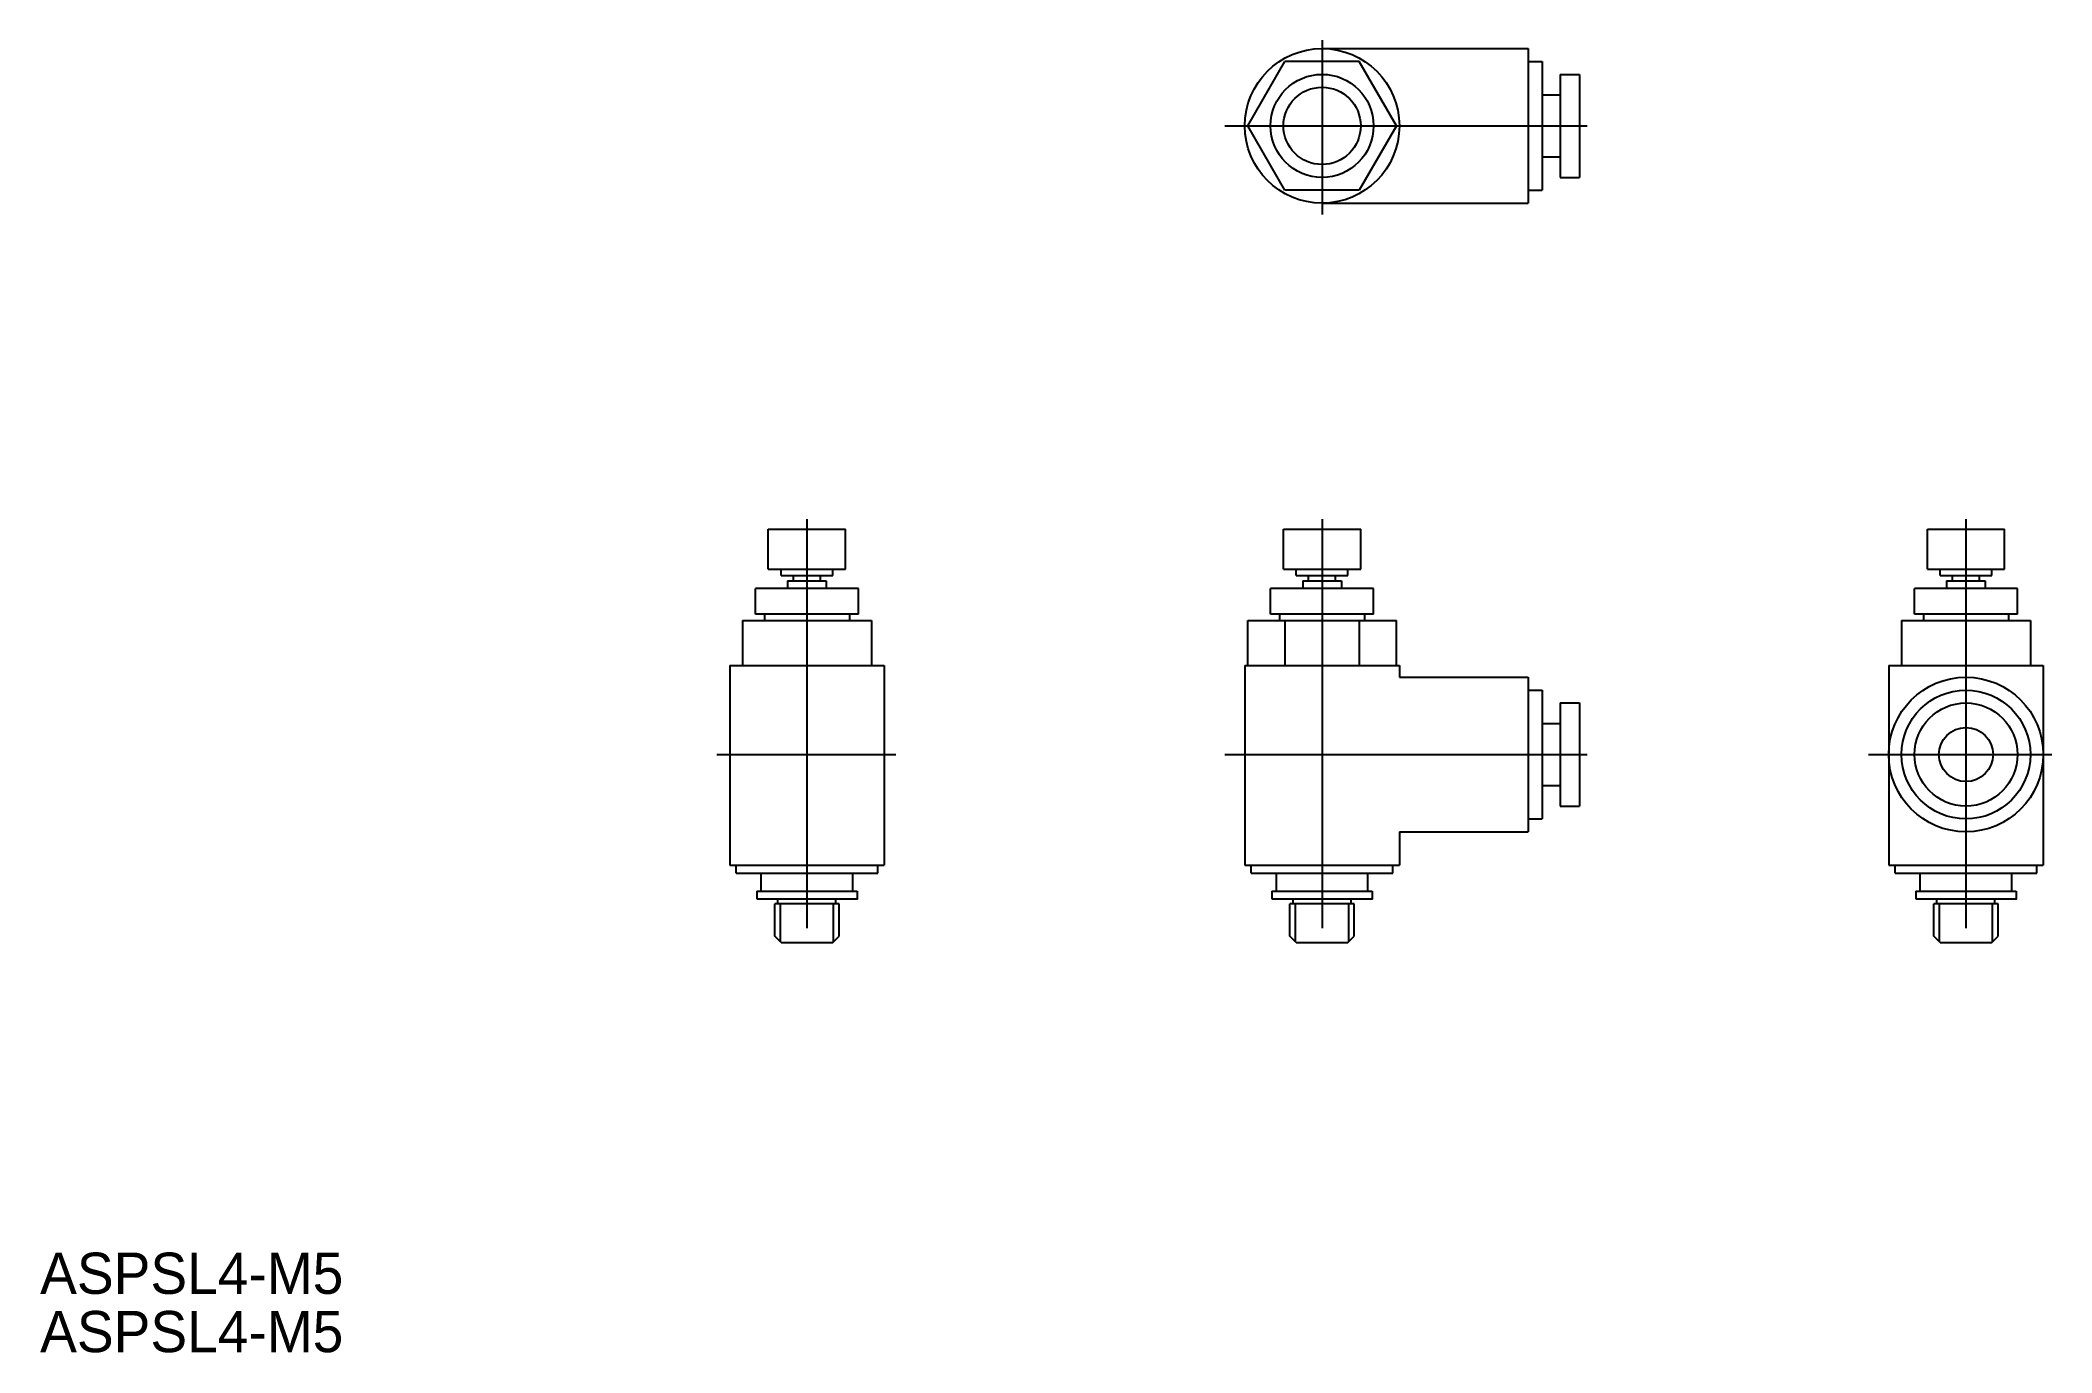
# Model space of a CAD drawing. Extents: x -100 to 57, y -55 to 47.
import ezdxf

# ---------------------------------------------------------------- set-up
doc = ezdxf.new("R2010")
doc.units = 0
doc.linetypes.add('CENTER', pattern=[50.8, 31.75, -6.35, 6.35, -6.35])
doc.layers.get('0').update_dxf_attribs({"linetype": 'CONTINUOUS'})
doc.layers.add('CENTER', color=1, linetype='CENTER')

msp = doc.modelspace()

# ---------------------------------------------------------------- linework, layer by layer
at = {"color": 7, "linetype": 'CONTINUOUS'}
for p, q in [((0, 46), (16, 46)), ((16, 46), (16, 34)), ((-5.773502, 40), (-2.886751, 44.999999)), ((2.886751, 45), (-2.886751, 45)), ((5.773502, 40), (2.886751, 44.999999)), ((16, 45), (17.1, 45)), ((17.1, 45), (17.1, 35)), ((18.5, 44), (20, 44)), ((18.5, 44), (18.5, 36)), ((20, 44), (20, 36)), ((17.1, 42.400002), (18.5, 42.400002)), ((-2.886752, 35), (-5.773503, 39.999999)), ((5.773503, 39.999999), (2.886752, 35)), ((17.1, 37.599998), (18.5, 37.599998)), ((18.5, 36), (20, 36)), ((2.886751, 35), (-2.886751, 35)), ((16, 35), (17.1, 35)), ((0, 34), (16, 34)), ((-43, 5.599999), (-43, 8.7)), ((-43, 8.7), (-37, 8.7)), ((-37, 5.599999), (-37, 8.7)), ((-3, 5.599999), (-3, 8.7)), ((-3, 8.7), (3.000001, 8.7)), ((3.000001, 5.599999), (3.000001, 8.7)), ((47, 5.599999), (47, 8.7)), ((47, 8.7), (53, 8.7)), ((53, 5.599999), (53, 8.7)), ((-43, 5.599999), (-37, 5.599999)), ((-42, 5.099999), (-42, 5.599999)), ((-42, 5.099999), (-38, 5.099999)), ((-41.049999, 4.671524), (-41.049999, 5.099999)), ((-38.950001, 4.671524), (-38.950001, 5.099999)), ((-38, 5.099999), (-38, 5.599999)), ((-3, 5.599999), (3.000001, 5.599999)), ((-2, 5.099999), (-2, 5.599999)), ((-2, 5.099999), (2.000001, 5.099999)), ((-1.049999, 4.671524), (-1.049999, 5.099999)), ((1.05, 4.671524), (1.05, 5.099999)), ((2.000001, 5.099999), (2.000001, 5.599999)), ((47, 5.599999), (53, 5.599999)), ((48, 5.099999), (48, 5.599999)), ((48, 5.099999), (52, 5.099999)), ((48.950001, 4.671524), (48.950001, 5.099999)), ((51.049999, 4.671524), (51.049999, 5.099999)), ((52, 5.099999), (52, 5.599999)), ((-36, 4.1), (-44, 4.1)), ((-44, 2.1), (-44, 4.1)), ((-41.5, 4.671524), (-41.5, 4.1)), ((-41.5, 4.671524), (-38.5, 4.671524)), ((-38.5, 4.671524), (-38.5, 4.1)), ((-36, 2.1), (-36, 4.1)), ((4, 4.1), (-4, 4.1)), ((-4, 2.1), (-4, 4.1)), ((-1.499998, 4.671524), (-1.499998, 4.1)), ((-1.499998, 4.671524), (1.500002, 4.671524)), ((1.500002, 4.671524), (1.500002, 4.1)), ((4, 2.1), (4, 4.1)), ((54, 4.1), (46, 4.1)), ((46, 2.1), (46, 4.1)), ((48.5, 4.671524), (48.5, 4.1)), ((48.5, 4.671524), (51.5, 4.671524)), ((51.5, 4.671524), (51.5, 4.1)), ((54, 2.1), (54, 4.1)), ((-45, 1.6), (-45, -1.9)), ((-45, 1.6), (-35, 1.6)), ((-36, 2.1), (-44, 2.1)), ((-43.299999, 2.1), (-43.299999, 1.6)), ((-40, 1.6), (-40, -1.9)), ((-36.700001, 2.1), (-36.700001, 1.6)), ((-35, 1.6), (-35, -1.9)), ((-5.773502, -1.9), (-5.773502, 1.6)), ((-5.773502, 1.6), (5.773502, 1.6)), ((4, 2.1), (-4, 2.1)), ((-3.3, 2.1), (-3.3, 1.6)), ((-2.886753, 1.6), (-2.886753, -1.9)), ((2.886751, 1.6), (2.886751, -1.9)), ((3.3, 2.1), (3.3, 1.6)), ((5.773502, -1.9), (5.773502, 1.6)), ((45, 1.6), (45, -1.9)), ((45, 1.6), (55, 1.6)), ((54, 2.1), (46, 2.1)), ((46.700001, 2.1), (46.700001, 1.6)), ((50, 1.6), (50, -1.9)), ((53.299999, 2.1), (53.299999, 1.6)), ((55, 1.6), (55, -1.9)), ((-46, -1.9), (-34, -1.9)), ((-46, -1.9), (-46, -17.4)), ((-34, -1.9), (-34, -17.4)), ((-6, -1.9), (6, -1.9)), ((-6, -1.9), (-6, -17.4)), ((6, -1.9), (6, -2.8)), ((6, -2.8), (16, -2.8)), ((16, -2.8), (16, -14.799999)), ((44, -1.9), (56, -1.9)), ((44, -1.9), (44, -17.4)), ((56, -1.9), (56, -17.4)), ((16, -3.8), (17.1, -3.8)), ((17.1, -3.8), (17.1, -13.799999)), ((18.5, -4.8), (20, -4.8)), ((18.5, -4.8), (18.5, -12.799999)), ((20, -4.8), (20, -12.799999)), ((17.1, -6.4), (18.5, -6.4)), ((17.1, -11.2), (18.5, -11.2)), ((16, -13.799999), (17.1, -13.799999)), ((18.5, -12.799999), (20, -12.799999)), ((6, -14.799999), (6, -17.4)), ((6, -14.799999), (16, -14.799999)), ((-46, -17.4), (-34, -17.4)), ((-45.5, -18), (-45.5, -17.4)), ((-45.5, -18), (-34.5, -18)), ((-43.549999, -19.4), (-43.549999, -18)), ((-36.450001, -19.4), (-36.450001, -18)), ((-34.5, -18), (-34.5, -17.4)), ((-6, -17.4), (6, -17.4)), ((-5.5, -18), (-5.5, -17.4)), ((-5.5, -18), (5.500001, -18)), ((-3.549999, -19.4), (-3.549999, -18)), ((3.55, -19.4), (3.55, -18)), ((5.500001, -18), (5.500001, -17.4)), ((44, -17.4), (56, -17.4)), ((44.5, -18), (44.5, -17.4)), ((44.5, -18), (55.5, -18)), ((46.450001, -19.4), (46.450001, -18)), ((53.549999, -19.4), (53.549999, -18)), ((55.5, -18), (55.5, -17.4)), ((-43.900002, -19.4), (-43.900002, -20)), ((-43.900002, -19.4), (-36.099998, -19.4)), ((-43.900002, -20), (-36.099998, -20)), ((-42.25, -20.4), (-42.25, -20)), ((-37.75, -20.4), (-37.75, -20)), ((-36.099998, -19.4), (-36.099998, -20)), ((-3.9, -19.4), (-3.9, -20)), ((-3.9, -19.4), (3.9, -19.4)), ((-3.9, -20), (3.9, -20)), ((-2.25, -20.4), (-2.25, -20)), ((2.25, -20.4), (2.25, -20)), ((3.9, -19.4), (3.9, -20)), ((46.099998, -19.4), (46.099998, -20)), ((46.099998, -19.4), (53.900002, -19.4)), ((46.099998, -20), (53.900002, -20)), ((47.75, -20.4), (47.75, -20)), ((52.25, -20.4), (52.25, -20)), ((53.900002, -19.4), (53.900002, -20)), ((-37.5, -20.4), (-42.5, -20.4)), ((-42.5, -22.9), (-42.5, -20.4)), ((-37.5, -22.9), (-37.5, -20.4)), ((2.499998, -20.4), (-2.500002, -20.4)), ((-2.5, -22.9), (-2.5, -20.4)), ((2.5, -22.9), (2.5, -20.4)), ((52.5, -20.4), (47.5, -20.4)), ((47.5, -22.9), (47.5, -20.4)), ((52.5, -22.9), (52.5, -20.4)), ((-42.000001, -23.399999), (-42.500002, -22.899998)), ((-42, -23.4), (-38, -23.4)), ((-38.000003, -23.399999), (-37.500002, -22.899998)), ((-2.000001, -23.399998), (-2.500001, -22.899997)), ((-2.000002, -23.4), (1.999998, -23.4)), ((1.999997, -23.399998), (2.499997, -22.899998)), ((47.999998, -23.399996), (47.499997, -22.899995)), ((48, -23.4), (52, -23.4)), ((51.999995, -23.399998), (52.499996, -22.899997))]:
    msp.add_line(p, q, dxfattribs=at)
at = {"color": 3, "linetype": 'CONTINUOUS'}
for p, q in [((-42.067001, -23.333), (-42.067001, -20.4)), ((-37.932999, -23.333), (-37.932999, -20.4)), ((-2.066999, -23.333), (-2.066999, -20.4)), ((2.066999, -23.333), (2.066999, -20.4)), ((47.932999, -23.333), (47.932999, -20.4)), ((52.067001, -23.333), (52.067001, -20.4))]:
    msp.add_line(p, q, dxfattribs=at)
at = {"color": 7, "linetype": 'CONTINUOUS'}
for centre, radius in [((0, 40), 6), ((0, 40), 4), ((0, 40), 3), ((50, -8.799999), 6), ((50, -8.799999), 5), ((50, -8.799999), 4), ((50, -8.799999), 2.1)]:
    msp.add_circle(centre, radius, dxfattribs=at)
for p in [(20, 40), (-40, -20), (-40, -20), (-36.099998, -20), (0, -20), (0, -20), (3.9, -20), (50, -20), (50, -20), (53.900002, -20)]:
    msp.add_point(p, dxfattribs=at)
at = {"layer": 'CENTER', "color": 1, "linetype": 'CENTER'}
for p, q in [((0, 46.646614), (0, 33.121937)), ((-7.559583, 40), (20.589733, 40)), ((-40, 9.481131), (-40, -24.07992)), ((0, 9.481131), (0, -24.07992)), ((50, 9.481131), (50, -24.07992)), ((-47.002258, -8.799999), (-33.101612, -8.799999)), ((-7.559583, -8.799999), (20.589733, -8.799999)), ((42.440418, -8.799999), (56.662701, -8.799999))]:
    msp.add_line(p, q, dxfattribs=at)

# ---------------------------------------------------------------- texts
at = {"color": 7, "linetype": 'CONTINUOUS'}
for p in [(-99.547482, -50.66657), (-99.547482, -55.193124)]:
    msp.add_text('ASPSL4-M5', height=3.2, dxfattribs=at).set_placement(p)

doc.saveas('drawing.dxf')
